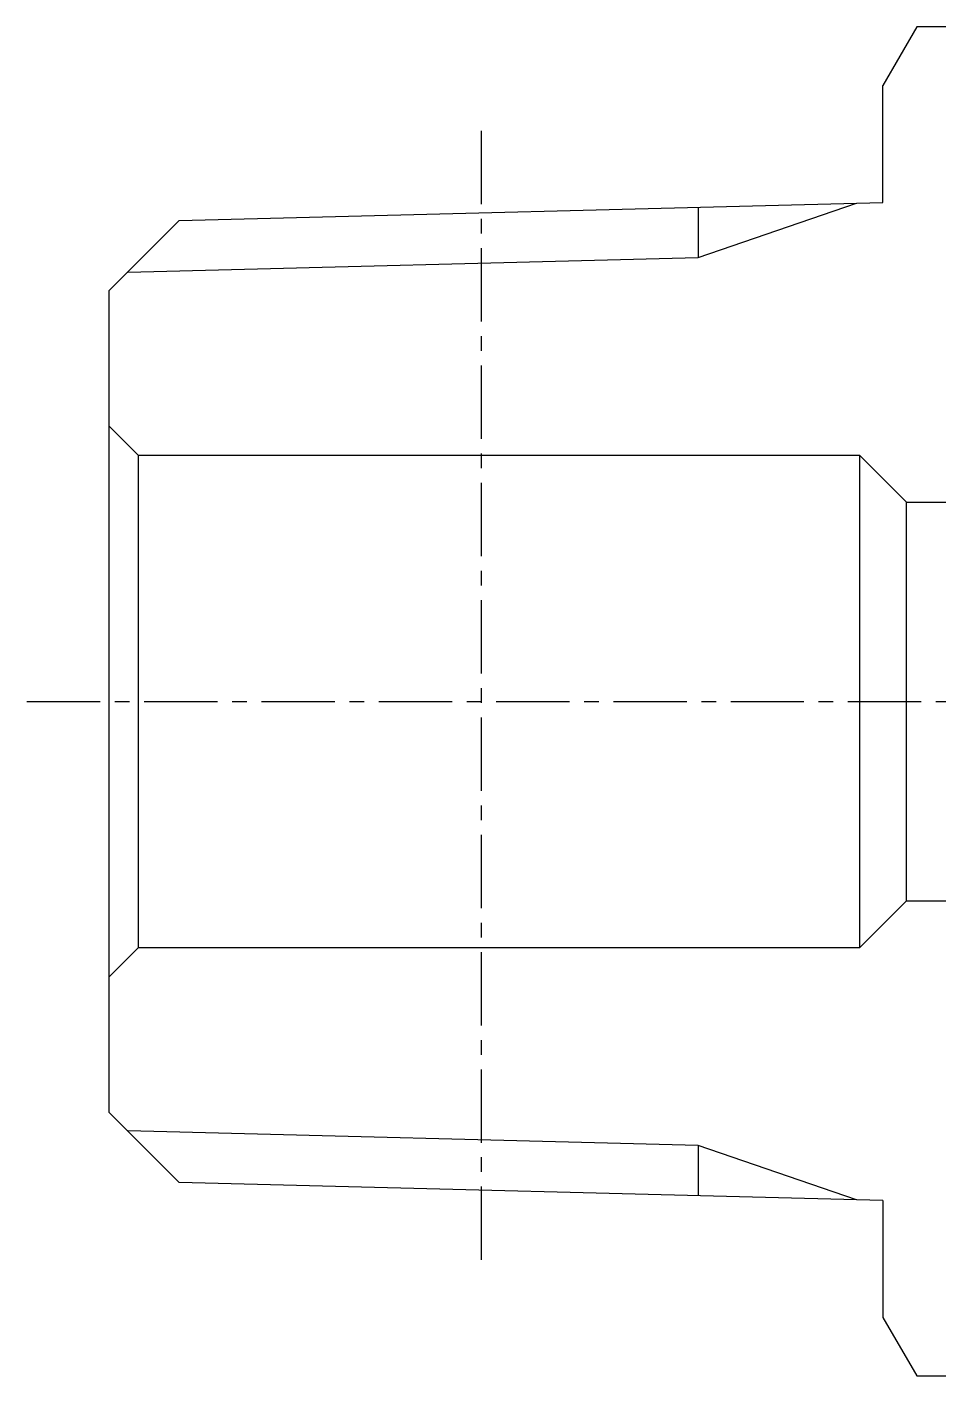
# Model space of a CAD drawing. Extents: x 104 to 175, y 98 to 223.
# Drawn here: x 108.19 to 123.73, y 129.37 to 152.37 of the extents above; entities that cross this region are included whole.
import ezdxf

# ---------------------------------------------------------------- set-up
doc = ezdxf.new("R2010")
doc.units = 0
doc.linetypes.add('CENTER', pattern=[2, 1.25, -0.25, 0.25, -0.25])
doc.layers.get('0').update_dxf_attribs({"linetype": 'CONTINUOUS'})
doc.layers.add('CENTER', color=1, linetype='CENTER')

msp = doc.modelspace()

# ---------------------------------------------------------------- linework, layer by layer
at = {"color": 7, "linetype": 'CONTINUOUS'}
for p, q in [((123.367, 152.375), (122.789, 151.375)), ((126.089, 152.375), (123.367, 152.375)), ((122.789, 149.381), (122.789, 151.375)), ((110.788, 149.073), (122.789, 149.381)), ((119.639, 149.3), (119.639, 148.444)), ((109.589, 147.875), (110.788, 149.073)), ((109.589, 147.875), (109.589, 145.575)), ((109.589, 145.575), (109.589, 136.175)), ((109.589, 145.575), (110.089, 145.075)), ((110.089, 145.075), (122.389, 145.075)), ((110.089, 145.075), (110.089, 136.675)), ((122.389, 145.075), (122.389, 136.675)), ((122.389, 145.075), (123.189, 144.275)), ((123.189, 137.475), (123.189, 144.275)), ((123.189, 144.275), (125.689, 144.275)), ((122.389, 136.675), (123.189, 137.475)), ((123.189, 137.475), (125.689, 137.475)), ((110.089, 136.675), (109.589, 136.175)), ((122.389, 136.675), (110.089, 136.675)), ((109.589, 136.175), (109.589, 133.875)), ((110.788, 132.676), (109.589, 133.875)), ((119.639, 133.305), (119.639, 132.449)), ((122.789, 132.368), (110.788, 132.676)), ((122.789, 132.368), (122.789, 130.375)), ((122.789, 130.375), (123.367, 129.375)), ((123.367, 129.375), (129.012, 129.375))]:
    msp.add_line(p, q, dxfattribs=at)
at = {"color": 3, "linetype": 'CONTINUOUS'}
for p, q in [((119.639, 148.444), (122.339, 149.37)), ((109.91, 148.195), (119.639, 148.444)), ((119.639, 133.305), (109.91, 133.554)), ((122.339, 132.379), (119.639, 133.305))]:
    msp.add_line(p, q, dxfattribs=at)
at = {"layer": 'CENTER', "color": 1, "linetype": 'CENTER'}
for p, q in [((115.939, 150.603), (115.939, 131.147)), ((108.192, 140.875), (174.986, 140.875))]:
    msp.add_line(p, q, dxfattribs=at)

doc.saveas('drawing.dxf')
